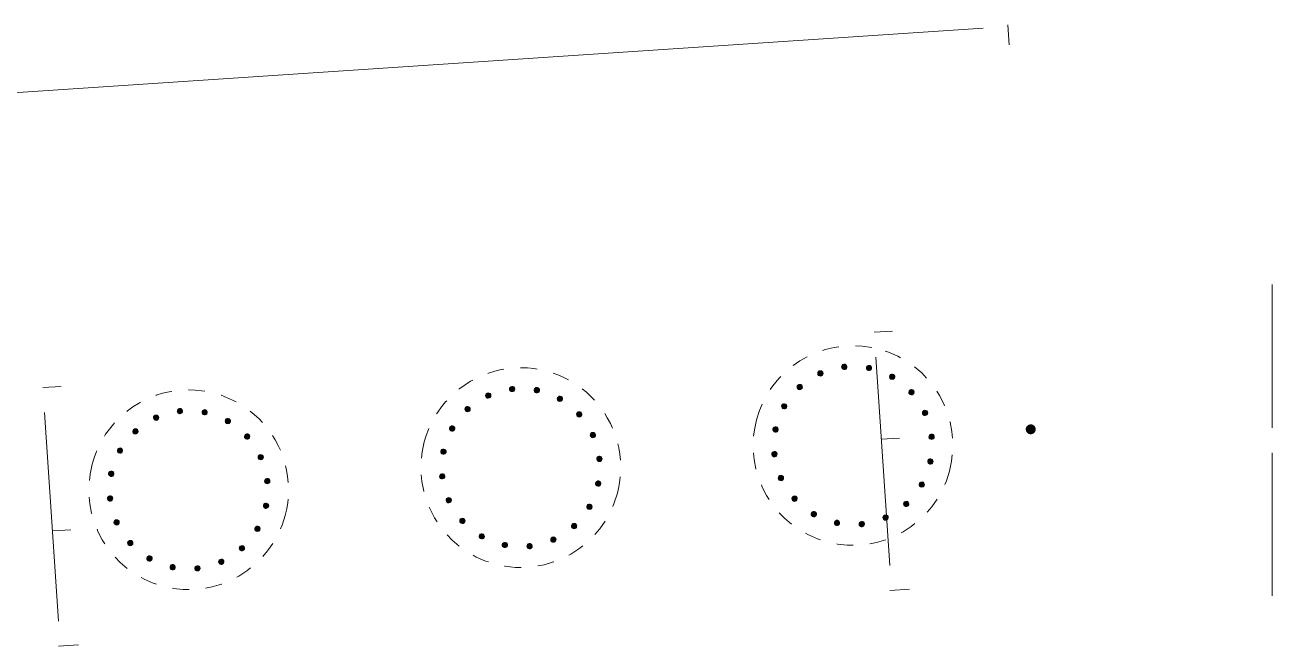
# Model space of a CAD drawing. Header units: metres. Extents: x 0 to 109, y 3 to 574.
# Drawn here: x 46.8 to 54.29, y 570.04 to 573.77 of the extents above; entities that cross this region are included whole.
import ezdxf

# ---------------------------------------------------------------- set-up
doc = ezdxf.new("R2010")
doc.units = ezdxf.units.M
doc.linetypes.add('JacobsDash', pattern=[0.0045, 0.003, -0.0015])
doc.layers.add('A-DETL-GENF', color=7, linetype='Continuous', lineweight=9)
doc.layers.add('S-FNDN', color=7, linetype='Continuous', lineweight=50)

# ---------------------------------------------------------------- blocks, each defined once
blk = doc.blocks.new('01_SFO_FRP_Pile_CastInPlace_CS_BR08 - CAST-IN-PLACE PILE - 1200-8642523-DRG-2873074 - ABUTMENT B REINFORCEMENT PLAN')
at = {"layer": 'S-FNDN', "color": 8, "linetype": 'JacobsDash', "lineweight": 18, "true_color": 0x808080}
for start, end in [(90, 270), (3.97347, 90), (270, 359.81058)]:
    blk.add_arc((0, 0), 0.6, start, end, dxfattribs=at)
blk = doc.blocks.new('01_SFO_FRP_Pile_CastInPlace_CS_BR08 - CAST-IN-PLACE PILE - 1200-8642427-DRG-2873074 - ABUTMENT B REINFORCEMENT PLAN')
at = {"layer": 'S-FNDN', "color": 8, "linetype": 'JacobsDash', "lineweight": 18, "true_color": 0x808080}
for start, end in [(90, 270), (270, 90)]:
    blk.add_arc((0, 0), 0.6, start, end, dxfattribs=at)
blk = doc.blocks.new('01_SFO_FRP_Pile_CastInPlace_CS_BR08 - CAST-IN-PLACE PILE - 1200-8642486-DRG-2873074 - ABUTMENT B REINFORCEMENT PLAN')
at = {"layer": 'S-FNDN', "color": 8, "linetype": 'JacobsDash', "lineweight": 18, "true_color": 0x808080}
for start, end in [(90, 270), (270, 90)]:
    blk.add_arc((0, 0), 0.6, start, end, dxfattribs=at)
blk = doc.blocks.new('S_Det_Reinf_Bar Section_2D Grey - N32-V2-DRG-2873074 - ABUTMENT B REINFORCEMENT PLAN')
at = {"layer": 'A-DETL-GENF', "true_color": 0x808080}
blk.add_hatch(color=8, dxfattribs=at).paths.add_polyline_path([(-0.0113, -0.0113), (-0.008, -0.0139), (-0.0041, -0.0155), (0, -0.016), (0.0041, -0.0155), (0.008, -0.0139), (0.0113, -0.0113), (0.0139, -0.008), (0.0155, -0.0041), (0.016, 0), (0.0155, 0.0041), (0.0139, 0.008), (0.0113, 0.0113), (0.008, 0.0139), (0.0041, 0.0155), (0, 0.016), (-0.0041, 0.0155), (-0.008, 0.0139), (-0.0113, 0.0113), (-0.0139, 0.008), (-0.0155, 0.0041), (-0.016, 0), (-0.0155, -0.0041), (-0.0139, -0.008)])
at = {"layer": 'A-DETL-GENF', "color": 8, "lineweight": 18, "true_color": 0x808080}
for start, end in [(360, 180), (180, 360)]:
    blk.add_arc((0, 0), 0.016, start, end, dxfattribs=at)
blk = doc.blocks.new('S_Det_Reinf_Bar Section_2D Grey - N32-V7-DRG-2873074 - ABUTMENT B REINFORCEMENT PLAN')
at = {"layer": 'A-DETL-GENF', "true_color": 0x808080}
blk.add_hatch(color=8, dxfattribs=at).paths.add_polyline_path([(0.008, 0.0139), (0.0041, 0.0155), (0, 0.016), (-0.0041, 0.0155), (-0.008, 0.0139), (-0.0113, 0.0113), (-0.0139, 0.008), (-0.0155, 0.0041), (-0.016, 0), (-0.0155, -0.0041), (-0.0139, -0.008), (-0.0113, -0.0113), (-0.008, -0.0139), (-0.0041, -0.0155), (0, -0.016), (0.0041, -0.0155), (0.008, -0.0139), (0.0113, -0.0113), (0.0139, -0.008), (0.0155, -0.0041), (0.0159, 0.0009), (0.0155, 0.0041), (0.0139, 0.008), (0.0113, 0.0113)])
at = {"layer": 'A-DETL-GENF', "color": 8, "lineweight": 18, "true_color": 0x808080}
for start, end in [(360, 180), (180, 360)]:
    blk.add_arc((0, 0), 0.016, start, end, dxfattribs=at)
blk = doc.blocks.new('S_Det_Reinf_Bar Section_2D Grey - N32-V8-DRG-2873074 - ABUTMENT B REINFORCEMENT PLAN')
at = {"layer": 'A-DETL-GENF', "true_color": 0x808080}
blk.add_hatch(color=8, dxfattribs=at).paths.add_polyline_path([(0.008, -0.0139), (0.0123, -0.01), (0.0139, -0.008), (0.0155, -0.0041), (0.016, 0), (0.0155, 0.0041), (0.0139, 0.008), (0.0113, 0.0113), (0.008, 0.0139), (0.0041, 0.0155), (0, 0.016), (-0.0041, 0.0155), (-0.008, 0.0139), (-0.0113, 0.0113), (-0.0139, 0.008), (-0.0155, 0.0041), (-0.016, 0), (-0.0155, -0.0041), (-0.0139, -0.008), (-0.0113, -0.0113), (-0.008, -0.0139), (-0.0041, -0.0155), (0.0013, -0.0158), (0.0041, -0.0155)])
at = {"layer": 'A-DETL-GENF', "color": 8, "lineweight": 18, "true_color": 0x808080}
for start, end in [(360, 180), (180, 360)]:
    blk.add_arc((0, 0), 0.016, start, end, dxfattribs=at)
blk = doc.blocks.new('BreakLine - BreakLine-7934069-DRG-2873074 - ABUTMENT B REINFORCEMENT PLAN')
at = {"layer": 'A-DETL-GENF', "lineweight": 13}
for p, q in [((0, 0), (0.86, 0)), ((1.01, 0), (1.87, 0))]:
    blk.add_line(p, q, dxfattribs=at)
blk = doc.blocks.new('ReinfDot - Dot-7931258-DRG-2873074 - ABUTMENT B REINFORCEMENT PLAN')
at = {"layer": 'A-DETL-GENF'}
blk.add_hatch(color=256, dxfattribs=at).paths.add_polyline_path([(0, 0.03), (-0.0078, 0.029), (-0.015, 0.026), (-0.0212, 0.0212), (-0.026, 0.015), (-0.029, 0.0078), (-0.03, 0), (-0.029, -0.0078), (-0.026, -0.015), (-0.0212, -0.0212), (-0.015, -0.026), (-0.0078, -0.029), (0, -0.03), (0.0078, -0.029), (0.015, -0.026), (0.0212, -0.0212), (0.026, -0.015), (0.029, -0.0078), (0.03, 0), (0.029, 0.0078), (0.026, 0.015), (0.0212, 0.0212), (0.015, 0.026), (0.0078, 0.029)])
blk = doc.blocks.new('T2DExtentArrowReinf2 - Extent-7962562-DRG-2873074 - ABUTMENT B REINFORCEMENT PLAN')
at = {"layer": 'A-DETL-GENF'}
for p, q in [((0, 0.01), (0, -0.11)), ((0.15, 0), (1.405, 0)), ((0.9105, 0), (0.9105, -0.11)), ((1.555, -0.11), (1.555, 0))]:
    blk.add_line(p, q, dxfattribs=at)
blk = doc.blocks.new('T2DExtentArrowReinf2 - Extent-7962783-DRG-2873074 - ABUTMENT B REINFORCEMENT PLAN')
at = {"layer": 'A-DETL-GENF'}
for p, q in [((0, 0.01), (0, -0.11)), ((0.15, 0), (1.405, 0)), ((0.6925, 0), (0.6925, -0.11)), ((1.555, -0.11), (1.555, 0))]:
    blk.add_line(p, q, dxfattribs=at)
blk = doc.blocks.new('T2DExtentArrowReinf2 - Extent-7962500-DRG-2873074 - ABUTMENT B REINFORCEMENT PLAN')
at = {"layer": 'A-DETL-GENF'}
for p, q in [((8.0952, 0), (8.0952, 1.6279)), ((0, -0.01), (0, 0.11)), ((9.8572, 0.11), (9.8572, 0)), ((0.15, 0), (9.7072, 0))]:
    blk.add_line(p, q, dxfattribs=at)

msp = doc.modelspace()

# ---------------------------------------------------------------- block references
at = {"layer": 'A-DETL-GENF'}
for name, p, rotation in [('T2DExtentArrowReinf2 - Extent-7962500-DRG-2873074 - ABUTMENT B REINFORCEMENT PLAN', (52.7037, 573.7599), 183.814109833316), ('BreakLine - BreakLine-7934069-DRG-2873074 - ABUTMENT B REINFORCEMENT PLAN', (54.2896, 572.2098), 270.0000000003711), ('T2DExtentArrowReinf2 - Extent-7962562-DRG-2873074 - ABUTMENT B REINFORCEMENT PLAN', (52.0022, 570.3725), 93.81412415804984), ('T2DExtentArrowReinf2 - Extent-7962783-DRG-2873074 - ABUTMENT B REINFORCEMENT PLAN', (47.0083, 570.0396), 93.81412415804984), ('ReinfDot - Dot-7931258-DRG-2873074 - ABUTMENT B REINFORCEMENT PLAN', (52.8397, 571.3409), 183.8141098333014)]:
    msp.add_blockref(name, p, dxfattribs=dict(at, rotation=rotation))
at = {"layer": 'A-DETL-GENF', "color": 8, "true_color": 0x808080}
for name, p, rotation in [('S_Det_Reinf_Bar Section_2D Grey - N32-V2-DRG-2873074 - ABUTMENT B REINFORCEMENT PLAN', (51.576, 571.6767), 24.340833333553), ('S_Det_Reinf_Bar Section_2D Grey - N32-V2-DRG-2873074 - ABUTMENT B REINFORCEMENT PLAN', (51.7193, 571.716), 6.340833333547853), ('S_Det_Reinf_Bar Section_2D Grey - N32-V2-DRG-2873074 - ABUTMENT B REINFORCEMENT PLAN', (51.8678, 571.7091), 348.3408333335429), ('S_Det_Reinf_Bar Section_2D Grey - N32-V2-DRG-2873074 - ABUTMENT B REINFORCEMENT PLAN', (51.4519, 571.595), 42.34083333355809), ('S_Det_Reinf_Bar Section_2D Grey - N32-V8-DRG-2873074 - ABUTMENT B REINFORCEMENT PLAN', (52.0068, 571.6567), 330.3408333335377), ('S_Det_Reinf_Bar Section_2D Grey - N32-V2-DRG-2873074 - ABUTMENT B REINFORCEMENT PLAN', (49.5804, 571.5436), 24.340833333553), ('S_Det_Reinf_Bar Section_2D Grey - N32-V2-DRG-2873074 - ABUTMENT B REINFORCEMENT PLAN', (49.7238, 571.583), 6.340833333547853), ('S_Det_Reinf_Bar Section_2D Grey - N32-V2-DRG-2873074 - ABUTMENT B REINFORCEMENT PLAN', (49.8722, 571.5761), 348.3408333335429), ('S_Det_Reinf_Bar Section_2D Grey - N32-V2-DRG-2873074 - ABUTMENT B REINFORCEMENT PLAN', (50.0113, 571.5236), 330.3408333335377), ('S_Det_Reinf_Bar Section_2D Grey - N32-V2-DRG-2873074 - ABUTMENT B REINFORCEMENT PLAN', (52.1229, 571.5638), 312.3408333335327), ('S_Det_Reinf_Bar Section_2D Grey - N32-V2-DRG-2873074 - ABUTMENT B REINFORCEMENT PLAN', (47.7282, 571.4499), 6.340833333547853), ('S_Det_Reinf_Bar Section_2D Grey - N32-V2-DRG-2873074 - ABUTMENT B REINFORCEMENT PLAN', (49.4563, 571.462), 42.34083333355809), ('S_Det_Reinf_Bar Section_2D Grey - N32-V2-DRG-2873074 - ABUTMENT B REINFORCEMENT PLAN', (51.359, 571.4789), 60.34083333356319), ('S_Det_Reinf_Bar Section_2D Grey - N32-V2-DRG-2873074 - ABUTMENT B REINFORCEMENT PLAN', (47.5849, 571.4106), 24.340833333553), ('S_Det_Reinf_Bar Section_2D Grey - N32-V2-DRG-2873074 - ABUTMENT B REINFORCEMENT PLAN', (47.8766, 571.443), 348.3408333335429), ('S_Det_Reinf_Bar Section_2D Grey - N32-V2-DRG-2873074 - ABUTMENT B REINFORCEMENT PLAN', (48.0157, 571.3906), 330.3408333335377), ('S_Det_Reinf_Bar Section_2D Grey - N32-V2-DRG-2873074 - ABUTMENT B REINFORCEMENT PLAN', (50.1273, 571.4308), 312.3408333335327), ('S_Det_Reinf_Bar Section_2D Grey - N32-V2-DRG-2873074 - ABUTMENT B REINFORCEMENT PLAN', (52.2046, 571.4397), 294.3408333335275), ('S_Det_Reinf_Bar Section_2D Grey - N32-V2-DRG-2873074 - ABUTMENT B REINFORCEMENT PLAN', (47.4607, 571.3289), 42.34083333355809), ('S_Det_Reinf_Bar Section_2D Grey - N32-V2-DRG-2873074 - ABUTMENT B REINFORCEMENT PLAN', (48.1317, 571.2977), 312.3408333335327), ('S_Det_Reinf_Bar Section_2D Grey - N32-V2-DRG-2873074 - ABUTMENT B REINFORCEMENT PLAN', (49.3635, 571.3459), 60.34083333356319), ('S_Det_Reinf_Bar Section_2D Grey - N32-V2-DRG-2873074 - ABUTMENT B REINFORCEMENT PLAN', (50.209, 571.3066), 294.3408333335275), ('S_Det_Reinf_Bar Section_2D Grey - N32-V2-DRG-2873074 - ABUTMENT B REINFORCEMENT PLAN', (51.3066, 571.3399), 78.34083333346652), ('S_Det_Reinf_Bar Section_2D Grey - N32-V2-DRG-2873074 - ABUTMENT B REINFORCEMENT PLAN', (52.2439, 571.2964), 276.3408333335225), ('S_Det_Reinf_Bar Section_2D Grey - N32-V2-DRG-2873074 - ABUTMENT B REINFORCEMENT PLAN', (47.3679, 571.2129), 60.34083333356319), ('S_Det_Reinf_Bar Section_2D Grey - N32-V2-DRG-2873074 - ABUTMENT B REINFORCEMENT PLAN', (48.2134, 571.1736), 294.3408333335275), ('S_Det_Reinf_Bar Section_2D Grey - N32-V2-DRG-2873074 - ABUTMENT B REINFORCEMENT PLAN', (49.311, 571.2068), 78.34083333346652), ('S_Det_Reinf_Bar Section_2D Grey - N32-V2-DRG-2873074 - ABUTMENT B REINFORCEMENT PLAN', (50.2483, 571.1633), 276.3408333335225), ('S_Det_Reinf_Bar Section_2D Grey - N32-V2-DRG-2873074 - ABUTMENT B REINFORCEMENT PLAN', (51.2997, 571.1914), 96.34083333347158), ('S_Det_Reinf_Bar Section_2D Grey - N32-V2-DRG-2873074 - ABUTMENT B REINFORCEMENT PLAN', (52.237, 571.1479), 258.3408333335174), ('S_Det_Reinf_Bar Section_2D Grey - N32-V2-DRG-2873074 - ABUTMENT B REINFORCEMENT PLAN', (47.3155, 571.0738), 78.34083333346652), ('S_Det_Reinf_Bar Section_2D Grey - N32-V2-DRG-2873074 - ABUTMENT B REINFORCEMENT PLAN', (48.2527, 571.0303), 276.3408333335225), ('S_Det_Reinf_Bar Section_2D Grey - N32-V2-DRG-2873074 - ABUTMENT B REINFORCEMENT PLAN', (49.3041, 571.0584), 96.34083333347158), ('S_Det_Reinf_Bar Section_2D Grey - N32-V2-DRG-2873074 - ABUTMENT B REINFORCEMENT PLAN', (50.2414, 571.0149), 258.3408333335174), ('S_Det_Reinf_Bar Section_2D Grey - N32-V2-DRG-2873074 - ABUTMENT B REINFORCEMENT PLAN', (51.339, 571.0481), 114.3408333334767), ('S_Det_Reinf_Bar Section_2D Grey - N32-V2-DRG-2873074 - ABUTMENT B REINFORCEMENT PLAN', (52.1846, 571.0088), 240.3408333335123), ('S_Det_Reinf_Bar Section_2D Grey - N32-V2-DRG-2873074 - ABUTMENT B REINFORCEMENT PLAN', (47.3086, 570.9254), 96.34083333347158), ('S_Det_Reinf_Bar Section_2D Grey - N32-V2-DRG-2873074 - ABUTMENT B REINFORCEMENT PLAN', (51.4207, 570.924), 132.3408333334818), ('S_Det_Reinf_Bar Section_2D Grey - N32-V2-DRG-2873074 - ABUTMENT B REINFORCEMENT PLAN', (48.2459, 570.8818), 258.3408333335174), ('S_Det_Reinf_Bar Section_2D Grey - N32-V2-DRG-2873074 - ABUTMENT B REINFORCEMENT PLAN', (49.3434, 570.9151), 114.3408333334767), ('S_Det_Reinf_Bar Section_2D Grey - N32-V2-DRG-2873074 - ABUTMENT B REINFORCEMENT PLAN', (50.189, 570.8758), 240.3408333335123), ('S_Det_Reinf_Bar Section_2D Grey - N32-V2-DRG-2873074 - ABUTMENT B REINFORCEMENT PLAN', (52.0917, 570.8928), 222.3408333335072), ('S_Det_Reinf_Bar Section_2D Grey - N32-V2-DRG-2873074 - ABUTMENT B REINFORCEMENT PLAN', (47.3479, 570.782), 114.3408333334767), ('S_Det_Reinf_Bar Section_2D Grey - N32-V2-DRG-2873074 - ABUTMENT B REINFORCEMENT PLAN', (49.4251, 570.7909), 132.3408333334818), ('S_Det_Reinf_Bar Section_2D Grey - N32-V2-DRG-2873074 - ABUTMENT B REINFORCEMENT PLAN', (51.5367, 570.8311), 150.3408333334868), ('S_Det_Reinf_Bar Section_2D Grey - N32-V2-DRG-2873074 - ABUTMENT B REINFORCEMENT PLAN', (51.6758, 570.7787), 168.340833333492), ('S_Det_Reinf_Bar Section_2D Grey - N32-V2-DRG-2873074 - ABUTMENT B REINFORCEMENT PLAN', (51.9676, 570.8111), 204.3408333335021), ('S_Det_Reinf_Bar Section_2D Grey - N32-V2-DRG-2873074 - ABUTMENT B REINFORCEMENT PLAN', (48.1934, 570.7428), 240.3408333335123), ('S_Det_Reinf_Bar Section_2D Grey - N32-V2-DRG-2873074 - ABUTMENT B REINFORCEMENT PLAN', (49.5412, 570.6981), 150.3408333334868), ('S_Det_Reinf_Bar Section_2D Grey - N32-V2-DRG-2873074 - ABUTMENT B REINFORCEMENT PLAN', (50.0962, 570.7598), 222.3408333335072), ('S_Det_Reinf_Bar Section_2D Grey - N32-V2-DRG-2873074 - ABUTMENT B REINFORCEMENT PLAN', (51.8243, 570.7718), 186.3408333334969), ('S_Det_Reinf_Bar Section_2D Grey - N32-V2-DRG-2873074 - ABUTMENT B REINFORCEMENT PLAN', (47.4296, 570.6579), 132.3408333334818), ('S_Det_Reinf_Bar Section_2D Grey - N32-V2-DRG-2873074 - ABUTMENT B REINFORCEMENT PLAN', (48.1006, 570.6267), 222.3408333335072), ('S_Det_Reinf_Bar Section_2D Grey - N32-V2-DRG-2873074 - ABUTMENT B REINFORCEMENT PLAN', (49.6802, 570.6457), 168.340833333492), ('S_Det_Reinf_Bar Section_2D Grey - N32-V2-DRG-2873074 - ABUTMENT B REINFORCEMENT PLAN', (49.8287, 570.6388), 186.3408333334969), ('S_Det_Reinf_Bar Section_2D Grey - N32-V7-DRG-2873074 - ABUTMENT B REINFORCEMENT PLAN', (49.972, 570.6781), 204.3408333335021), ('S_Det_Reinf_Bar Section_2D Grey - N32-V2-DRG-2873074 - ABUTMENT B REINFORCEMENT PLAN', (47.5456, 570.565), 150.3408333334868), ('S_Det_Reinf_Bar Section_2D Grey - N32-V2-DRG-2873074 - ABUTMENT B REINFORCEMENT PLAN', (47.9764, 570.545), 204.3408333335021), ('S_Det_Reinf_Bar Section_2D Grey - N32-V2-DRG-2873074 - ABUTMENT B REINFORCEMENT PLAN', (47.6847, 570.5126), 168.340833333492), ('S_Det_Reinf_Bar Section_2D Grey - N32-V2-DRG-2873074 - ABUTMENT B REINFORCEMENT PLAN', (47.8331, 570.5057), 186.3408333334969)]:
    msp.add_blockref(name, p, dxfattribs=dict(at, rotation=rotation))
at = {"layer": 'S-FNDN', "color": 8, "linetype": 'JacobsDash', "lineweight": 18, "true_color": 0x808080, "rotation": 75.11694444444424}
for name, p in [('01_SFO_FRP_Pile_CastInPlace_CS_BR08 - CAST-IN-PLACE PILE - 1200-8642523-DRG-2873074 - ABUTMENT B REINFORCEMENT PLAN', (51.7718, 571.2439)), ('01_SFO_FRP_Pile_CastInPlace_CS_BR08 - CAST-IN-PLACE PILE - 1200-8642486-DRG-2873074 - ABUTMENT B REINFORCEMENT PLAN', (49.7762, 571.1109)), ('01_SFO_FRP_Pile_CastInPlace_CS_BR08 - CAST-IN-PLACE PILE - 1200-8642427-DRG-2873074 - ABUTMENT B REINFORCEMENT PLAN', (47.7807, 570.9778))]:
    msp.add_blockref(name, p, dxfattribs=at)

doc.saveas('drawing.dxf')
